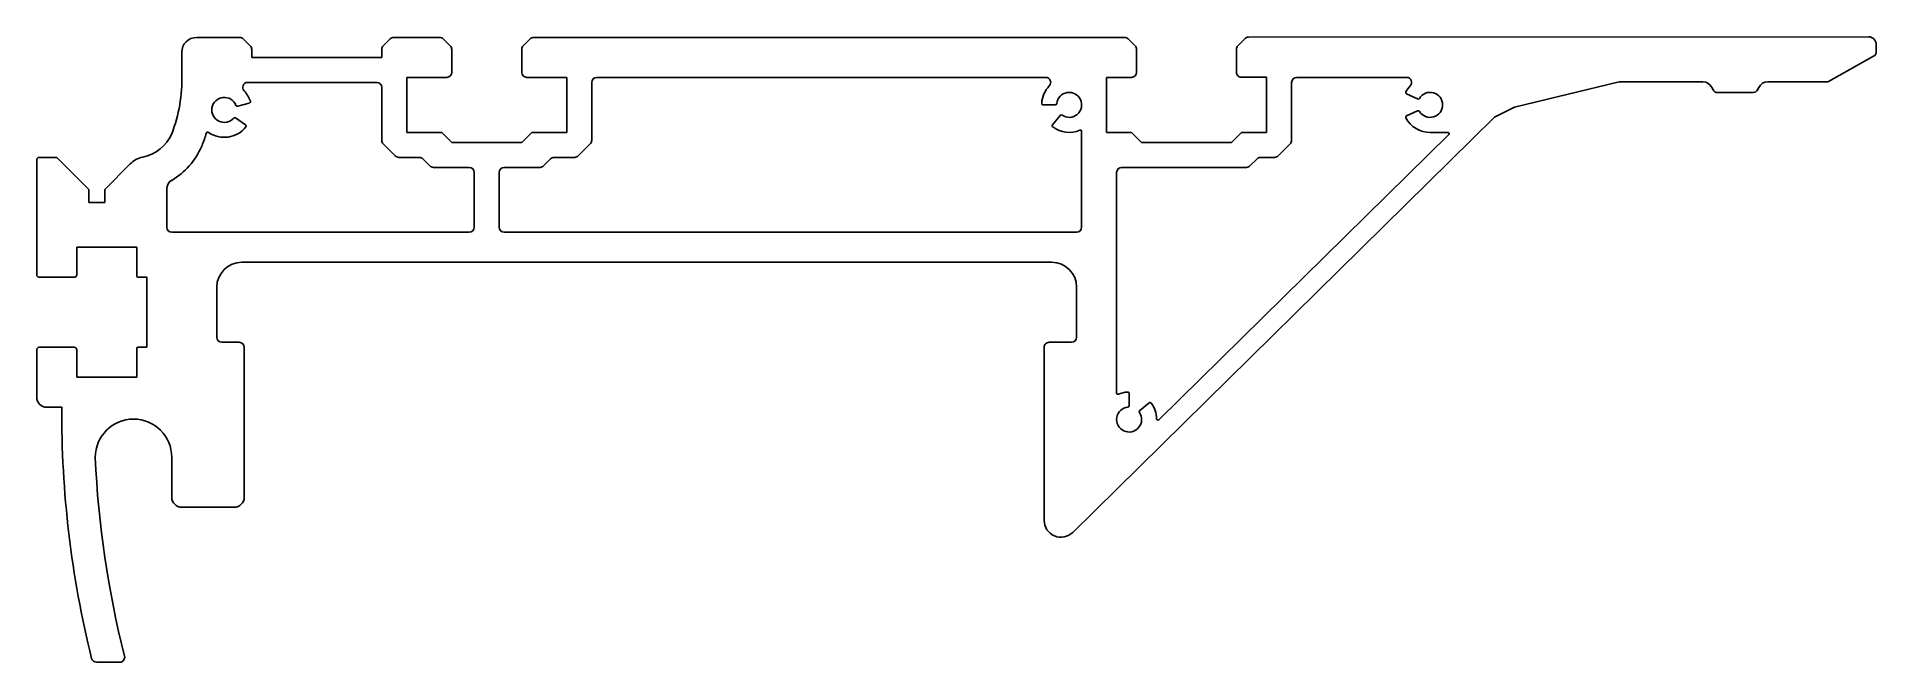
# Model space of a CAD drawing. Extents: x 1613 to 1981, y 2365 to 2490.
import ezdxf

# ---------------------------------------------------------------- set-up
doc = ezdxf.new("R2010")
doc.units = 0
doc.layers.get('0').update_dxf_attribs({"linetype": 'CONTINUOUS'})

msp = doc.modelspace()

# ---------------------------------------------------------------- linework, layer by layer
for p, q in [((1645.31, 2490.14), (1653.9, 2490.14)), ((1654.6, 2489.85), (1656.02, 2488.44)), ((1656.31, 2487.73), (1656.31, 2486.14)), ((1682.31, 2486.14), (1682.31, 2487.73)), ((1682.6, 2488.44), (1684.02, 2489.85)), ((1684.72, 2490.14), (1693.9, 2490.14)), ((1694.6, 2489.85), (1696.02, 2488.44)), ((1696.31, 2487.73), (1696.31, 2483.14)), ((1710.31, 2483.14), (1710.31, 2487.73)), ((1710.6, 2488.44), (1712.02, 2489.85)), ((1712.72, 2490.14), (1830.88, 2490.14)), ((1831.59, 2489.85), (1833, 2488.44)), ((1833.29, 2487.73), (1833.29, 2483.14)), ((1853.26, 2483.17), (1853.26, 2487.76)), ((1853.55, 2488.46), (1854.96, 2489.88)), ((1855.67, 2490.17), (1979.74, 2490.26)), ((1981.24, 2488.76), (1981.24, 2487.25)), ((1642.31, 2482.64), (1642.31, 2487.14)), ((1656.31, 2486.14), (1682.31, 2486.14)), ((1980.73, 2486.38), (1971.68, 2481.29)), ((1655.5, 2481.14), (1681.31, 2481.14)), ((1682.31, 2480.14), (1682.31, 2469.56)), ((1695.31, 2482.14), (1687.31, 2482.14)), ((1687.31, 2482.14), (1687.31, 2471.14)), ((1719.31, 2482.14), (1711.31, 2482.14)), ((1719.31, 2471.14), (1719.31, 2482.14)), ((1724.31, 2469.56), (1724.31, 2481.14)), ((1725.31, 2482.14), (1815.12, 2482.14)), ((1832.29, 2482.14), (1827.31, 2482.14)), ((1827.31, 2482.14), (1827.31, 2471.14)), ((1859.31, 2482.17), (1854.26, 2482.17)), ((1859.31, 2471.14), (1859.31, 2482.17)), ((1864.31, 2469.56), (1864.31, 2481.14)), ((1865.31, 2482.14), (1887.32, 2482.14)), ((1929.82, 2481.22), (1908.86, 2476.21)), ((1946.57, 2481.24), (1929.82, 2481.22)), ((1948.6, 2479.65), (1948.36, 2480.13)), ((1957.76, 2480.14), (1957.52, 2479.66)), ((1971.55, 2481.25), (1959.55, 2481.25)), ((1653.5, 2476.36), (1655.82, 2476.99)), ((1814.62, 2476.64), (1817.03, 2476.64)), ((1887.31, 2478.84), (1889.49, 2477.82)), ((1908.86, 2476.21), (1904.86, 2474.21)), ((1956.63, 2479.11), (1949.5, 2479.1)), ((1655.06, 2472.67), (1653.09, 2474.05)), ((1818.02, 2474.51), (1816.47, 2472.67)), ((1904.86, 2474.21), (1820.52, 2391.12)), ((1889.49, 2475.47), (1887.31, 2474.45)), ((1682.6, 2468.85), (1685.02, 2466.44)), ((1687.31, 2471.14), (1694.31, 2471.14)), ((1694.31, 2471.14), (1696.31, 2469.14)), ((1696.31, 2469.14), (1710.31, 2469.14)), ((1710.31, 2469.14), (1712.31, 2471.14)), ((1712.31, 2471.14), (1719.31, 2471.14)), ((1721.6, 2466.44), (1724.02, 2468.85)), ((1822.31, 2471.35), (1822.31, 2452.14)), ((1827.31, 2471.14), (1832.31, 2471.14)), ((1832.31, 2471.14), (1834.31, 2469.14)), ((1834.31, 2469.14), (1852.31, 2469.14)), ((1895.73, 2470.71), (1837.73, 2413.66)), ((1852.31, 2469.14), (1854.31, 2471.14)), ((1854.31, 2471.14), (1859.31, 2471.14)), ((1861.6, 2466.44), (1864.02, 2468.85)), ((1892.01, 2471.14), (1895.56, 2471.14)), ((1613.31, 2442.64), (1613.31, 2465.64)), ((1613.81, 2466.14), (1617.21, 2466.14)), ((1617.38, 2466.07), (1623.72, 2459.73)), ((1646.25, 2468.24), (1646.36, 2468.51)), ((1685.72, 2466.14), (1689.82, 2466.14)), ((1690.53, 2465.85), (1691.95, 2464.44)), ((1714.67, 2464.44), (1716.09, 2465.85)), ((1716.8, 2466.14), (1720.9, 2466.14)), ((1855.97, 2464.44), (1857.39, 2465.85)), ((1858.1, 2466.14), (1860.9, 2466.14)), ((1626.9, 2459.73), (1631.99, 2464.82)), ((1692.65, 2464.14), (1699.81, 2464.14)), ((1700.81, 2463.14), (1700.81, 2452.14)), ((1705.81, 2452.14), (1705.81, 2463.14)), ((1706.81, 2464.14), (1713.97, 2464.14)), ((1829.31, 2418.98), (1829.31, 2463.14)), ((1830.31, 2464.14), (1855.27, 2464.14)), ((1623.72, 2459.73), (1623.72, 2457.14)), ((1626.9, 2457.14), (1626.9, 2459.73)), ((1639.31, 2452.14), (1639.31, 2459.82)), ((1623.72, 2457.14), (1626.9, 2457.14)), ((1699.81, 2451.14), (1640.31, 2451.14)), ((1821.31, 2451.14), (1706.81, 2451.14)), ((1621.31, 2448.14), (1621.31, 2442.64)), ((1633.31, 2448.14), (1621.31, 2448.14)), ((1633.31, 2442.39), (1633.31, 2448.14)), ((1816.31, 2445.14), (1654.31, 2445.14)), ((1620.81, 2442.14), (1613.81, 2442.14)), ((1635.31, 2442.14), (1633.56, 2442.14)), ((1635.31, 2428.14), (1635.31, 2442.14)), ((1649.31, 2440.14), (1649.31, 2430.14)), ((1821.31, 2430.14), (1821.31, 2440.14)), ((1650.31, 2429.14), (1653.81, 2429.14)), ((1815.81, 2429.14), (1820.31, 2429.14)), ((1613.31, 2418.14), (1613.31, 2427.64)), ((1613.81, 2428.14), (1620.81, 2428.14)), ((1621.31, 2427.64), (1621.31, 2422.14)), ((1633.31, 2422.14), (1633.31, 2427.89)), ((1633.56, 2428.14), (1635.31, 2428.14)), ((1654.81, 2428.14), (1654.81, 2398.14)), ((1814.81, 2393.51), (1814.81, 2428.14)), ((1621.31, 2422.14), (1633.31, 2422.14)), ((1831.81, 2416.47), (1831.81, 2418.88)), ((1618.31, 2416.14), (1615.31, 2416.14)), ((1835.79, 2417.02), (1833.94, 2415.48)), ((1640.31, 2398.14), (1640.31, 2406.12)), ((1652.81, 2396.14), (1642.31, 2396.14)), ((1629.89, 2365.14), (1625.25, 2365.14))]:
    msp.add_line(p, q)
for centre, radius, start, end in [((1645.31, 2487.14), 3, 90, 180), ((1653.9, 2489.14), 1, 44.9998, 90), ((1655.31, 2487.73), 1, 0, 44.9998), ((1683.31, 2487.73), 1, 135.0002, 180), ((1684.72, 2489.14), 1, 89.9999, 135.0002), ((1693.9, 2489.14), 1, 44.9997, 89.9999), ((1695.31, 2487.73), 1, 0, 44.9997), ((1711.31, 2487.73), 1, 135.0002, 180), ((1712.72, 2489.14), 1, 90, 135.0002), ((1830.88, 2489.14), 1, 45.0003, 90), ((1832.29, 2487.73), 1, 0, 45.0003), ((1854.26, 2487.76), 1, 135.0411, 180.041), ((1855.67, 2489.17), 1, 90.041, 135.0411), ((1979.74, 2488.76), 1.5, 0.0408, 90.041), ((1980.24, 2487.25), 1, 299.3613, 0.0408), ((1612.33, 2481.7), 30, 338.8263, 1.807), ((1655.5, 2480.14), 1, 90, 223.8132), ((1681.31, 2480.14), 1, 0, 90), ((1695.31, 2483.14), 1, 270, 0), ((1711.31, 2483.14), 1, 180, 270), ((1725.31, 2481.14), 1, 90, 180), ((1819.81, 2476.64), 5.5, 136.1869, 176.6925), ((1815.12, 2481.14), 1, 316.1869, 90), ((1832.29, 2483.14), 1, 270, 0), ((1854.26, 2483.17), 1, 180.041, 270.0411), ((1865.31, 2481.14), 1, 90, 180), ((1892.01, 2476.64), 5.5, 136.1872, 151.6927), ((1887.32, 2481.14), 1, 316.1872, 90), ((1946.58, 2479.24), 2, 26.606, 90.041), ((1959.55, 2479.25), 2, 90.041, 153.4759), ((1971.55, 2481.5), 0.25, 270.041, 299.3613), ((1650.81, 2475.64), 2.5, 21.1507, 318.8496), ((1653.42, 2476.65), 0.3, 201.1507, 285.0002), ((1650.81, 2475.64), 5.5, 18.3075, 43.8132), ((1655.75, 2477.28), 0.3, 285.0002, 18.3075), ((1814.62, 2476.94), 0.3, 176.6925, 270), ((1817.03, 2476.94), 0.3, 270, 353.8491), ((1819.81, 2476.64), 2.5, 236.1506, 173.8491), ((1887.43, 2479.11), 0.3, 151.6927, 245.0002), ((1889.62, 2478.09), 0.3, 245.0002, 328.8494), ((1892.01, 2476.64), 2.5, 211.1508, 148.8494), ((1949.5, 2480.1), 1, 206.606, 270.0409), ((1956.63, 2480.11), 1, 270.0409, 333.4759), ((1652.92, 2473.8), 0.3, 55, 138.8496), ((1654.89, 2472.42), 0.3, 321.6927, 55), ((1816.7, 2472.47), 0.3, 139.9996, 233.3072), ((1818.25, 2474.32), 0.3, 56.1506, 139.9996), ((1887.43, 2474.18), 0.3, 114.9995, 208.3072), ((1892.01, 2476.64), 5.5, 208.3072, 270), ((1889.62, 2475.19), 0.3, 31.1508, 114.9995), ((1632.87, 2474.13), 8.12, 281.6688, 336.2485), ((1612.33, 2481.7), 36.5, 338.8268, 343.014), ((1647.47, 2470.96), 0.25, 54.51, 163.014), ((1650.81, 2475.64), 5.5, 234.51, 321.6927), ((1683.31, 2469.56), 1, 180, 225), ((1723.31, 2469.56), 1, 315, 0), ((1819.81, 2476.64), 5.5, 233.3072, 293.0357), ((1822.06, 2471.35), 0.25, 0, 113.0357), ((1863.31, 2469.56), 1, 315, 0), ((1895.56, 2470.89), 0.25, 314.5298, 90), ((1613.81, 2465.64), 0.5, 90, 180), ((1617.21, 2465.89), 0.25, 45, 90), ((1635.52, 2461.29), 5, 101.6688, 135.0001), ((1632.87, 2474.13), 14.62, 300.5232, 336.2485), ((1685.72, 2467.14), 1, 225, 270), ((1689.82, 2465.14), 1, 45.0026, 90), ((1716.8, 2465.14), 1, 90, 134.9995), ((1720.9, 2467.14), 1, 270, 315), ((1858.1, 2465.14), 1, 90, 135), ((1860.9, 2467.14), 1, 270, 315), ((1641.31, 2459.82), 2, 120.5232, 180), ((1692.65, 2465.14), 1, 225.0026, 270), ((1699.81, 2463.14), 1, 0, 90), ((1706.81, 2463.14), 1, 90, 180), ((1713.97, 2465.14), 1, 270, 314.9995), ((1830.31, 2463.14), 1, 90, 180), ((1855.27, 2465.14), 1, 270, 315), ((1640.31, 2452.14), 1, 180, 270), ((1699.81, 2452.14), 1, 270, 0), ((1706.81, 2452.14), 1, 180, 270), ((1821.31, 2452.14), 1, 270, 0), ((1654.31, 2440.14), 5, 90, 180), ((1816.31, 2440.14), 5, 0, 90), ((1613.81, 2442.64), 0.5, 180, 270), ((1620.81, 2442.64), 0.5, 270, 0), ((1633.56, 2442.39), 0.25, 180, 270), ((1650.31, 2430.14), 1, 180, 270), ((1653.81, 2428.14), 1, 0, 90), ((1815.81, 2428.14), 1, 89.9973, 180.0001), ((1820.31, 2430.14), 1, 270, 0), ((1613.81, 2427.64), 0.5, 90, 180), ((1620.81, 2427.64), 0.5, 0, 90), ((1633.56, 2427.89), 0.25, 90, 180), ((1615.31, 2418.14), 2, 180, 270.0034), ((1829.56, 2418.98), 0.25, 180, 293.0357), ((1831.81, 2413.69), 5.5, 93.3074, 113.0357), ((1831.51, 2418.88), 0.3, 0, 93.3074), ((1823.32, 2415.03), 205.02, 179.6894, 193.8659), ((1632.66, 2406.12), 7.65, 0, 180), ((1831.81, 2413.69), 2.5, 96.1507, 33.8495), ((1831.51, 2416.47), 0.3, 276.1507, 0), ((1834.14, 2415.25), 0.3, 129.9999, 213.8495), ((1835.98, 2416.79), 0.3, 36.6927, 129.9999), ((1831.81, 2413.69), 5.5, 1.4987, 36.6927), ((1837.56, 2413.84), 0.25, 181.4987, 314.5298), ((1823.32, 2415.03), 198.52, 182.5728, 194.1851), ((1642.31, 2398.14), 2, 180, 270), ((1652.81, 2398.14), 2, 270.0001, 0), ((1818.17, 2393.51), 3.36, 180, 314.5708), ((1625.25, 2366.14), 1, 193.8659, 270), ((1629.89, 2366.14), 1, 270, 14.1851)]:
    msp.add_arc(centre, radius, start, end)

doc.saveas('drawing.dxf')
